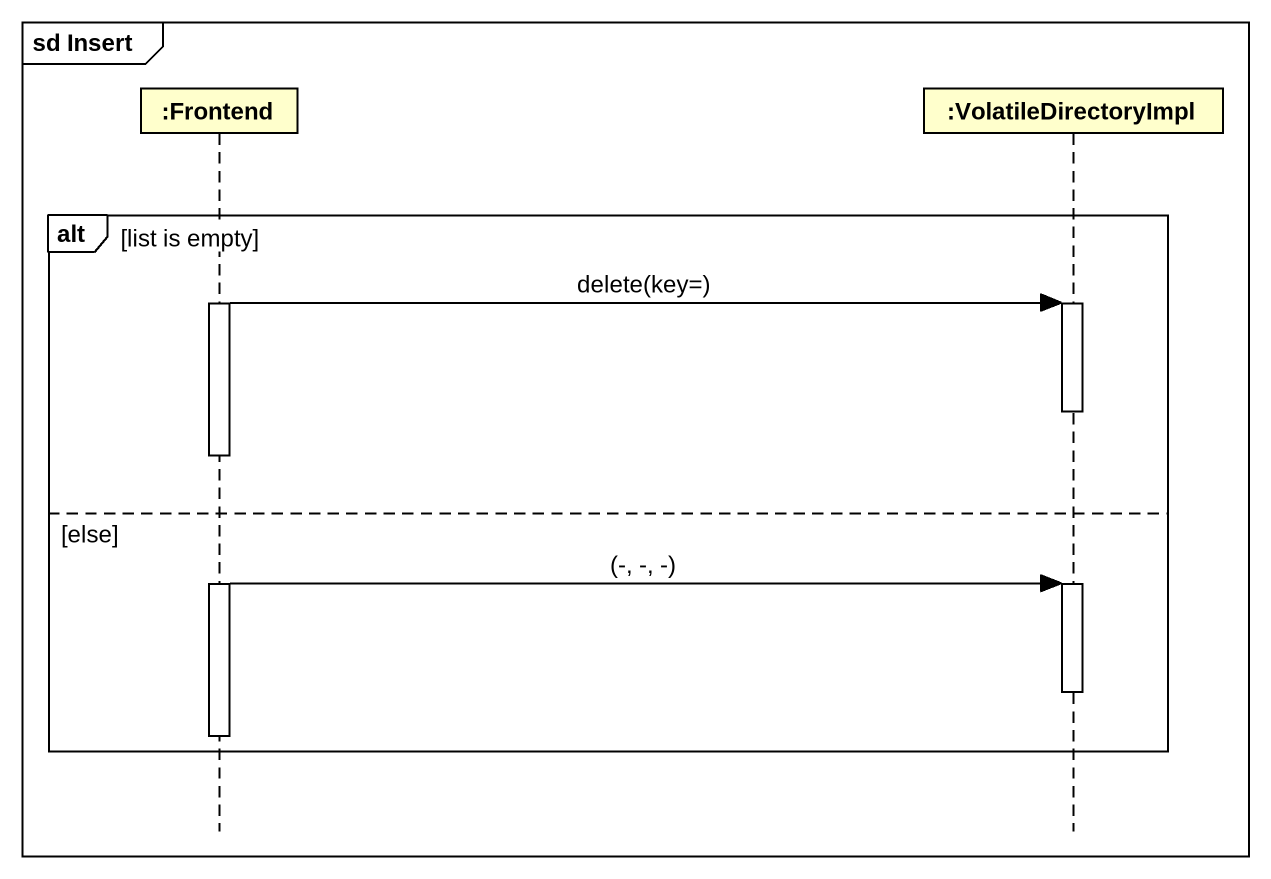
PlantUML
@startuml
mainframe sd Insert
hide footbox
participant ":Frontend" as Frontend
participant ":VolatileDirectoryImpl" as VolatileDirectoryImpl

alt list is empty
  activate Frontend
  Frontend -> VolatileDirectoryImpl : delete(key=)
  activate VolatileDirectoryImpl
  deactivate VolatileDirectoryImpl
else else
  Frontend -> VolatileDirectoryImpl : (-, -, -)
  activate VolatileDirectoryImpl
  deactivate VolatileDirectoryImpl
  deactivate Frontend
end
@enduml
